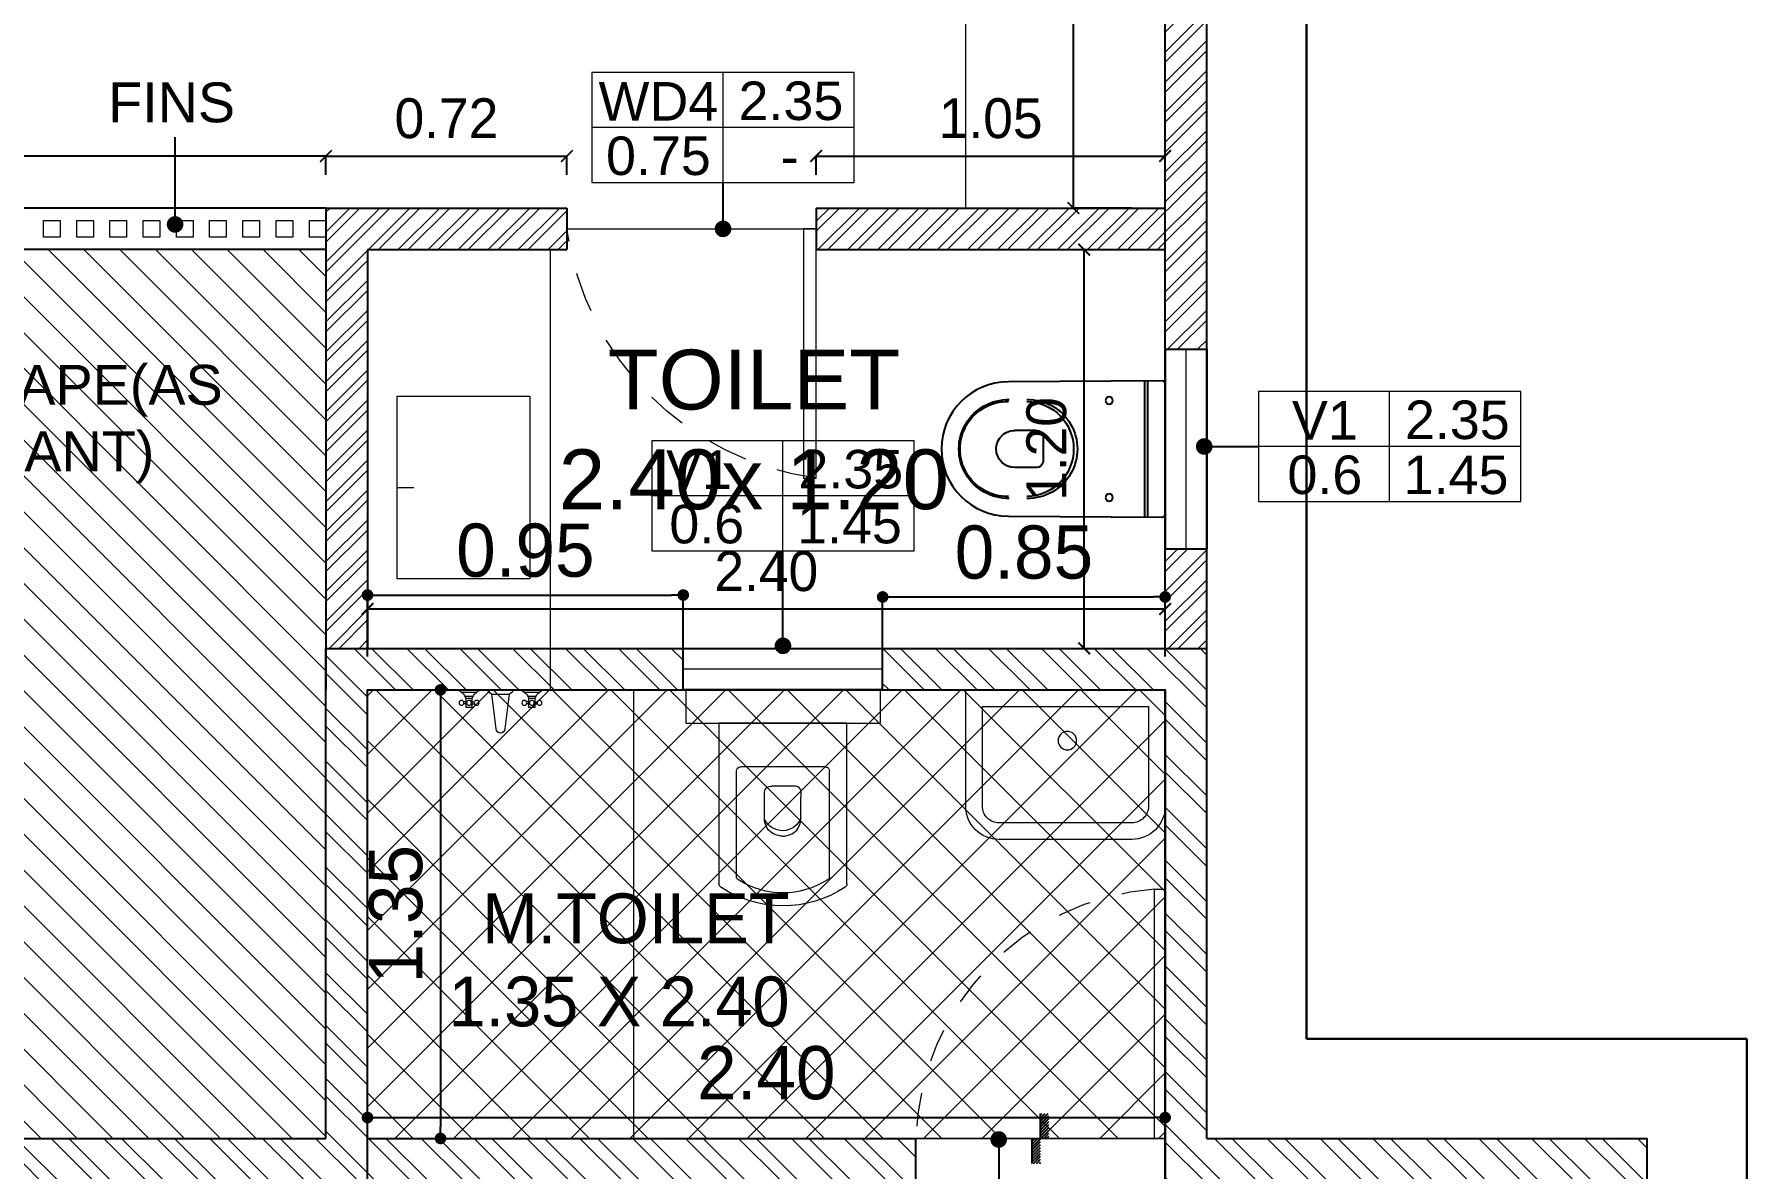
# Model space of a CAD drawing. Header units: metres. Extents: x 494 to 1845, y -666 to 1061.
# Drawn here: x 1543.4 to 1548.56, y 279.06 to 282.47 of the extents above; entities that cross this region are included whole.
import ezdxf

# ---------------------------------------------------------------- set-up
doc = ezdxf.new("R2010")
doc.units = ezdxf.units.M
doc.header["$MEASUREMENT"] = 0
for name, pattern in [('1', [0]), ('ACAD_ISO02W100', [15, 12, -3]), ('DASHED2', [0.375, 0.25, -0.125])]:
    doc.linetypes.add(name, pattern=pattern)
doc.layers.get('Defpoints').update_dxf_attribs({"color": 12})
for name, color, linetype in [('A-AREA', 1, 'Continuous'), ('TILE DROP', 180, '1'), ('VDA DIMENSION', 8, 'Continuous'), ('VDA-TEXT', 250, '1'), ('VDA-WALL BELOW', 8, 'Continuous'), ('VDA_ROOF', 250, 'Continuous')]:
    doc.layers.add(name, color=color, linetype=linetype)
for name, color, linetype, lineweight in [('A-Wall Hatch', 8, 'Continuous', 9), ('DIMENSION', 8, 'Continuous', 5), ('VDA-DOOR', 23, 'Continuous', 5), ('VDA-DW TAGS', 4, 'Continuous', 9), ('VDA-FURNITURE', 8, 'Continuous', 13), ('VDA-HATCH', 8, 'Continuous', 9), ('VDA-PLUMBING', 8, 'Continuous', 13), ('VDA-WALL', 250, 'Continuous', 25), ('VDA-WINDOW', 5, 'Continuous', 9), ('VDA_FURNITURE', 8, 'Continuous', 13)]:
    doc.layers.add(name, color=color, linetype=linetype, lineweight=lineweight)
doc.styles.add('arial', font='arial.ttf', dxfattribs={"height": 0.3})
doc.styles.add('RS', font='GOTHIC.TTF')
doc.dimstyles.new('SMALL-1', dxfattribs={"dimtxt": 0.16, "dimasz": 0.035, "dimexe": 0, "dimexo": 0.1, "dimgap": 0.05, "dimtad": 1, "dimzin": 0, "dimdsep": 46, "dimtxsty": 'RS', "dimblk": 'DOT', "dimcen": 2.5, "dimclrd": 256, "dimclre": 256, "dimclrt": 5, "dimadec": 0, "dimazin": 0, "dimtfac": 1, "dimtdec": 3, "dimtofl": 0, "dimtmove": 0, "dimatfit": 3, "dimfxl": 0, "dimtolj": 1, "dimtzin": 0, "dimarcsym": 0})
pattern_1 = [(135, (-4e-16, 0.375), (-0.00441942, -0.00441942), [])]

# ---------------------------------------------------------------- blocks, each defined once
blk = doc.blocks.new('DSFSDFSXDFD')
at = {"layer": 'VDA-PLUMBING', "lineweight": -3}
for p, q in [((-4851328.5376, -783007.5066, -1.776), (-4851328.9468, -783007.5066, -1.776)), ((-4851328.5384, -783007.5157, -1.776), (-4851328.946, -783007.5157, -1.776)), ((-4851328.7983, -783007.8421, -1.776), (-4851328.7983, -783007.9051, -1.776)), ((-4851328.7085, -783007.82, -1.776), (-4851328.7759, -783007.82, -1.776)), ((-4851328.6861, -783007.8425, -1.776), (-4851328.6861, -783007.9055, -1.776))]:
    blk.add_line(p, q, dxfattribs=at)
at = {"layer": 'VDA-PLUMBING', "lineweight": -3, "elevation": -1.776}
blk.add_lwpolyline([(-4851328.5452, -783007.4533, -0.41586), (-4851328.5373, -783007.4612), (-4851328.5402, -783007.9246, -1), (-4851328.9442, -783007.9246), (-4851328.9471, -783007.4612, -0.41586), (-4851328.9392, -783007.4533)], format="xyb", close=True, dxfattribs=at)
at = {"layer": 'VDA-PLUMBING', "lineweight": -3}
for centre in [(-4851328.8881, -783007.6216, -1.776), (-4851328.5963, -783007.6216, -1.776)]:
    blk.add_circle(centre, 0.0112, dxfattribs=at)
for centre, radius, start, end in [((-4851328.7422, -783007.8664, -1.776), 0.1489, 358.9853, 181.0147), ((-4851328.7422, -783007.872, -1.776), 0.1433, 1.1929, 178.8071), ((-4851328.7759, -783007.8425, -1.776), 0.0224, 90, 180), ((-4851328.7085, -783007.8425, -1.776), 0.0224, 0, 90), ((-4851328.7422, -783007.9055, -1.776), 0.0561, 180, 270), ((-4851328.7422, -783007.9055, -1.776), 0.0561, 270, 0), ((-4851328.7422, -783007.925, -1.776), 0.1489, 178.9853, 1.0147), ((-4851328.7422, -783007.9272, -1.776), 0.1432, 178.9459, 1.0541)]:
    blk.add_arc(centre, radius, start, end, dxfattribs=at)
blk = doc.blocks.new('wb')
at = {"layer": 'VDA-PLUMBING'}
blk.add_line((0, 0), (0, -0.0503), dxfattribs=at)
at = {"layer": 'VDA-PLUMBING', "elevation": -0.7094}
blk.add_lwpolyline([(-0.275, -0.4), (-0.275, 0), (0.275, 0), (0.275, -0.4)], close=True, dxfattribs=at)
blk = doc.blocks.new('FGFGDFG')
at = {"layer": 'VDA-DOOR'}
for p, q in [((2885.5504, -2510.2151, -0.0029), (2885.5504, -2509.4651, -0.0029)), ((2885.5504, -2509.4651, -0.0029), (2885.5884, -2509.4651, -0.0029)), ((2885.5884, -2509.4651, -0.0029), (2885.5884, -2510.2151, -0.0029)), ((2885.5884, -2510.2151, -0.0029), (2885.5504, -2510.2151, -0.0029))]:
    blk.add_line(p, q, dxfattribs=at)
at = {"layer": 'VDA-DOOR', "linetype": 'ACAD_ISO02W100', "ltscale": 0.01}
blk.add_arc((2885.7094, -2510.3361, -0.0029), 0.8793, 97.9075, 172.0925, dxfattribs=at)
blk = doc.blocks.new('_Dot')
at = {"color": 0, "linetype": 'ByBlock', "lineweight": -2}
blk.add_line((-0.5, 0), (-1, 0), dxfattribs=at)
at = {"color": 0, "linetype": 'ByBlock', "const_width": 0.5}
blk.add_lwpolyline([(-0.25, 0, 1), (0.25, 0, 1)], format="xyb", close=True, dxfattribs=at)
blk = doc.blocks.new('_ArchTick')
at = {"color": 0, "linetype": 'ByBlock', "const_width": 0.15}
blk.add_lwpolyline([(-0.5, -0.5), (0.5, 0.5)], dxfattribs=at)
blk = doc.blocks.new('*D162')
at = {"layer": 'Defpoints', "color": 0}
for p in [(1546.4928, 281.8248), (1546.5615, 281.8248), (1546.4928, 280.6248)]:
    blk.add_point(p, dxfattribs=at)
at = {"layer": 'VDA DIMENSION', "lineweight": -2}
for p, q in [((1546.5615, 281.8248), (1546.5615, 281.8248)), ((1546.5615, 280.6248), (1546.5615, 281.8248)), ((1546.5615, 280.6248), (1546.5615, 280.6248))]:
    blk.add_line(p, q, dxfattribs=at)
at = {"layer": 'VDA DIMENSION', "lineweight": -2, "xscale": 0.035, "yscale": 0.035, "zscale": 0.035}
for p, rotation in [((1546.5615, 281.8248), 90.00000006100146), ((1546.5615, 280.6248), 270.0000000610015)]:
    blk.add_blockref('_ArchTick', p, dxfattribs=dict(at, rotation=rotation))
at = {"layer": 'VDA DIMENSION', "color": 5, "insert": (1546.4485, 281.2248), "char_height": 0.12, "attachment_point": 5, "rotation": 90, "style": 'RS'}
blk.add_mtext('\\A1;1.20', dxfattribs=at)
blk = doc.blocks.new('*D163')
at = {"layer": 'Defpoints', "color": 0}
for p in [(1546.8053, 280.7433), (1544.4053, 280.6248), (1546.8053, 280.6248)]:
    blk.add_point(p, dxfattribs=at)
at = {"layer": 'VDA DIMENSION', "lineweight": -2}
for p, q in [((1544.4053, 280.7248), (1544.4053, 280.7433)), ((1544.4053, 280.7433), (1546.8053, 280.7433)), ((1546.8053, 280.7248), (1546.8053, 280.7433))]:
    blk.add_line(p, q, dxfattribs=at)
at = {"layer": 'VDA DIMENSION', "lineweight": -2, "xscale": 0.035, "yscale": 0.035, "zscale": 0.035}
for p, rotation in [((1544.4053, 280.7433), 180.0001352898447), ((1546.8053, 280.7433), 0.0001352898446967618)]:
    blk.add_blockref('_ArchTick', p, dxfattribs=dict(at, rotation=rotation))
at = {"layer": 'VDA DIMENSION', "color": 5, "insert": (1545.6053, 280.8564), "char_height": 0.12, "attachment_point": 5, "rotation": 0.0001, "style": 'RS'}
blk.add_mtext('\\A1;2.40', dxfattribs=at)
blk = doc.blocks.new('*D164')
at = {"layer": 'Defpoints', "color": 0}
for p in [(1546.8053, 282.1065), (1545.7553, 281.9498), (1546.8053, 281.9498)]:
    blk.add_point(p, dxfattribs=at)
at = {"layer": 'VDA DIMENSION', "lineweight": -2}
for p, q in [((1545.7553, 282.0498), (1545.7553, 282.1065)), ((1545.7553, 282.1065), (1546.8053, 282.1065)), ((1546.8053, 282.0498), (1546.8053, 282.1065))]:
    blk.add_line(p, q, dxfattribs=at)
at = {"layer": 'VDA DIMENSION', "lineweight": -2, "xscale": 0.035, "yscale": 0.035, "zscale": 0.035, "rotation": 180}
blk.add_blockref('_ArchTick', (1545.7553, 282.1065), dxfattribs=at)
at = {"layer": 'VDA DIMENSION', "lineweight": -2, "xscale": 0.035, "yscale": 0.035, "zscale": 0.035}
blk.add_blockref('_ArchTick', (1546.8053, 282.1065), dxfattribs=at)
at = {"layer": 'VDA DIMENSION', "color": 5, "insert": (1546.2803, 282.2195), "char_height": 0.12, "attachment_point": 5, "style": 'RS'}
blk.add_mtext('\\A1;1.05', dxfattribs=at)
blk = doc.blocks.new('*D165')
at = {"layer": 'Defpoints', "color": 0}
for p in [(1545.0053, 282.1065), (1544.2803, 281.9498), (1545.0053, 281.9498)]:
    blk.add_point(p, dxfattribs=at)
at = {"layer": 'VDA DIMENSION', "lineweight": -2}
for p, q in [((1544.2803, 282.0498), (1544.2803, 282.1065)), ((1544.2803, 282.1065), (1545.0053, 282.1065)), ((1545.0053, 282.0498), (1545.0053, 282.1065))]:
    blk.add_line(p, q, dxfattribs=at)
at = {"layer": 'VDA DIMENSION', "lineweight": -2, "xscale": 0.035, "yscale": 0.035, "zscale": 0.035, "rotation": 180}
blk.add_blockref('_ArchTick', (1544.2803, 282.1065), dxfattribs=at)
at = {"layer": 'VDA DIMENSION', "lineweight": -2, "xscale": 0.035, "yscale": 0.035, "zscale": 0.035}
blk.add_blockref('_ArchTick', (1545.0053, 282.1065), dxfattribs=at)
at = {"layer": 'VDA DIMENSION', "color": 5, "insert": (1544.6428, 282.2195), "char_height": 0.12, "attachment_point": 5, "style": 'RS'}
blk.add_mtext('\\A1;0.72', dxfattribs=at)
blk = doc.blocks.new('*D166')
at = {"layer": 'Defpoints', "color": 0}
for p in [(1541.9053, 282.1065), (1541.9053, 281.9498), (1544.2803, 281.9498)]:
    blk.add_point(p, dxfattribs=at)
at = {"layer": 'VDA DIMENSION', "lineweight": -2}
for p, q in [((1541.9053, 282.0498), (1541.9053, 282.1065)), ((1544.2803, 282.1065), (1541.9053, 282.1065)), ((1544.2803, 282.0498), (1544.2803, 282.1065))]:
    blk.add_line(p, q, dxfattribs=at)
at = {"layer": 'VDA DIMENSION', "lineweight": -2, "xscale": 0.035, "yscale": 0.035, "zscale": 0.035}
for p, rotation in [((1541.9053, 282.1065), 180.0000000310808), ((1544.2803, 282.1065), 3.108084182013189e-08)]:
    blk.add_blockref('_ArchTick', p, dxfattribs=dict(at, rotation=rotation))
at = {"layer": 'VDA DIMENSION', "color": 5, "insert": (1543.0928, 282.2195), "char_height": 0.12, "attachment_point": 5, "rotation": 0, "style": 'RS'}
blk.add_mtext('\\A1;2.38', dxfattribs=at)
blk = doc.blocks.new('*D167')
at = {"layer": 'Defpoints', "color": 0}
for p in [(1546.5294, 286.3206), (1546.8053, 286.3206), (1546.8053, 281.9498)]:
    blk.add_point(p, dxfattribs=at)
at = {"layer": 'VDA DIMENSION', "lineweight": -2}
for p, q in [((1546.7053, 286.3206), (1546.5294, 286.3206)), ((1546.5294, 281.9498), (1546.5294, 286.3206)), ((1546.7053, 281.9498), (1546.5294, 281.9498))]:
    blk.add_line(p, q, dxfattribs=at)
at = {"layer": 'VDA DIMENSION', "lineweight": -2, "xscale": 0.035, "yscale": 0.035, "zscale": 0.035}
for p, rotation in [((1546.5294, 286.3206), 90), ((1546.5294, 281.9498), 270)]:
    blk.add_blockref('_ArchTick', p, dxfattribs=dict(at, rotation=rotation))
at = {"layer": 'VDA DIMENSION', "color": 5, "insert": (1546.4164, 284.1352), "char_height": 0.12, "attachment_point": 5, "rotation": 90, "style": 'RS'}
blk.add_mtext('\\A1;4.37', dxfattribs=at)
blk = doc.blocks.new('WD4')
at = {"layer": 'VDA-DW TAGS'}
for p, q in [((1523.8276, 276.9802), (1523.8276, 277.311)), ((1524.2223, 277.1456), (1523.4329, 277.1456))]:
    blk.add_line(p, q, dxfattribs=at)
blk.add_lwpolyline([(1524.2223, 277.311), (1523.4329, 277.311), (1523.4329, 276.9802), (1524.2223, 276.9802)], close=True, dxfattribs=at)
at = {"layer": 'VDA-DW TAGS', "attachment_point": 8, "style": 'arial'}
for s, insert, char_height, width in [('WD4', (1523.6331, 277.1663), 0.11598, 0.282293), ('2.35', (1524.0317, 277.1663), 0.11598, 0.282293), ('0.75', (1523.6331, 277.0008), 0.11598, 0.27584), ('{\\fArial|b0|i0|c0|p34;-}', (1524.0278, 277.0008), 0.115981, 0.366174)]:
    blk.add_mtext(s, dxfattribs=dict(at, insert=insert, char_height=char_height, width=width))
blk = doc.blocks.new('DFSDFASDFASD')
at = {"layer": 'VDA_ROOF', "color": 5, "lineweight": 30, "ltscale": 4}
blk.add_lwpolyline([(43.72, 7.8762), (16.8656, 4.45), (-16.85, 4.45), (-16.85, -6.375), (7.45, -6.375), (7.45, -7.275), (43.72, -7.275), (43.72, -3.7999), (45.045, -3.7999), (45.045, 0.8251), (43.72, 0.8251)], close=True, dxfattribs=at)
blk = doc.blocks.new('zw$FB86')
at = {"layer": 'VDA-FURNITURE'}
for points in [[(0, 0.45), (0, 0.1, 0.414214), (0.1, 0), (0.5, 0, 0.414214), (0.6, 0.1), (0.6, 0.45)], [(0.05, 0.4), (0.05, 0.1, 0.414214), (0.1, 0.05), (0.5, 0.05, 0.414214), (0.55, 0.1), (0.55, 0.4)]]:
    blk.add_lwpolyline(points, format="xyb", close=True, dxfattribs=at)
blk.add_circle((0.2942, 0.2973), 0.0278, dxfattribs=at)
blk = doc.blocks.new('zw$1B49')
at = {"layer": 'VDA-FURNITURE'}
for p, q in [((0.1173, 0.1173), (0.1043, 0.013)), ((0.1564, 0.013), (0.1433, 0.1173)), ((0.0261, 0.0261), (0.0261, 0.0521)), ((0.0261, 0.0521), (0.0456, 0.0521)), ((0.0456, 0.0521), (0.0456, 0.0261)), ((0.215, 0.0261), (0.215, 0.0521)), ((0.215, 0.0521), (0.2346, 0.0521)), ((0.2346, 0.0521), (0.2346, 0.0261)), ((0, 0), (0.0717, 0)), ((0.0128, 0.0065), (0.0589, 0.0065)), ((0.0261, 0.0424), (0.0195, 0.0424)), ((0.0261, 0.0358), (0.0195, 0.0358)), ((0.0484, 0.0195), (0.0235, 0.0195)), ((0.0456, 0.0261), (0.0261, 0.0261)), ((0.0456, 0.0424), (0.0521, 0.0424)), ((0.0456, 0.0358), (0.0521, 0.0358)), ((0.0912, 0), (0.1694, 0)), ((0.1043, 0.013), (0.1564, 0.013)), ((0.189, 0), (0.2606, 0)), ((0.2018, 0.0065), (0.2478, 0.0065)), ((0.215, 0.0424), (0.2085, 0.0424)), ((0.215, 0.0358), (0.2085, 0.0358)), ((0.2373, 0.0195), (0.2125, 0.0195)), ((0.2346, 0.0261), (0.215, 0.0261)), ((0.2346, 0.0424), (0.2411, 0.0424)), ((0.2346, 0.0358), (0.2411, 0.0358))]:
    blk.add_line(p, q, dxfattribs=at)
for centre in [(0.013, 0.0391), (0.0358, 0.0391), (0.0586, 0.0391), (0.202, 0.0391), (0.2248, 0.0391), (0.2476, 0.0391)]:
    blk.add_circle(centre, 0.00728, dxfattribs=at)
for centre, radius, start, end in [((0.1303, 0.1173), 0.013, 0, 180), ((-0.0098, 0.0358), 0.0371, 285.2551, 344.7449), ((0.0814, 0.0358), 0.0371, 195.2551, 254.7449), ((0.1096, -0.0053), 0.0191, 106.1502, 163.8498), ((0.1511, -0.0053), 0.0191, 16.1502, 73.8498), ((0.1792, 0.0358), 0.0371, 285.2551, 344.7449), ((0.2704, 0.0358), 0.0371, 195.2551, 254.7449)]:
    blk.add_arc(centre, radius, start, end, dxfattribs=at)
blk = doc.blocks.new('zw$2702')
at = {"layer": 'VDA-FURNITURE'}
for p, q in [((0.55, 0), (0.55, 0.585)), ((0.65, 0.585), (0.55, 0.585)), ((0.65, 0), (0.65, 0.585)), ((0.0663, 0.485), (0.55, 0.485)), ((0.55, 0.485), (0.55, 0.1)), ((0.0885, 0.4325), (0.406, 0.4325)), ((0.418, 0.4205), (0.418, 0.1645)), ((0.2113, 0.3046), (0.2125, 0.3092)), ((0.2125, 0.3092), (0.2143, 0.3142)), ((0.2143, 0.3142), (0.2166, 0.3193)), ((0.2166, 0.3193), (0.2196, 0.3244)), ((0.2196, 0.3244), (0.2234, 0.3294)), ((0.2234, 0.3294), (0.2281, 0.334)), ((0.2281, 0.334), (0.2337, 0.3382)), ((0.2337, 0.3382), (0.2404, 0.3417)), ((0.2404, 0.3417), (0.2482, 0.3444)), ((0.2482, 0.3444), (0.2572, 0.3461)), ((0.2572, 0.3461), (0.2675, 0.3468)), ((0.2675, 0.3468), (0.278, 0.3468)), ((0.278, 0.3468), (0.2875, 0.3468)), ((0.2875, 0.3468), (0.2959, 0.3468)), ((0.2959, 0.3468), (0.3035, 0.3468)), ((0.3035, 0.3468), (0.3101, 0.3468)), ((0.3101, 0.3468), (0.3159, 0.3468)), ((0.3159, 0.3468), (0.3209, 0.3468)), ((0.3209, 0.3468), (0.3252, 0.3468)), ((0.3252, 0.3468), (0.3288, 0.3469)), ((0.3288, 0.3469), (0.3318, 0.3469)), ((0.3318, 0.3469), (0.3341, 0.3469)), ((0.3341, 0.3469), (0.336, 0.3469)), ((0.336, 0.3469), (0.3382, 0.3469)), ((0.3382, 0.3469), (0.3388, 0.3469)), ((0.3388, 0.3469), (0.3398, 0.3471)), ((0.3398, 0.3471), (0.3422, 0.3472)), ((0.3422, 0.3472), (0.3456, 0.347)), ((0.3456, 0.347), (0.3496, 0.346)), ((0.3496, 0.346), (0.3535, 0.3437)), ((0.3535, 0.3437), (0.3569, 0.3399)), ((0.3569, 0.3399), (0.3583, 0.3372)), ((0.3583, 0.3372), (0.3594, 0.3339)), ((0.3594, 0.3339), (0.3601, 0.3301)), ((0.3601, 0.3301), (0.3603, 0.3256)), ((0.3603, 0.3262), (0.3603, 0.2588)), ((0.2097, 0.2925), (0.2098, 0.2942)), ((0.2097, 0.2918), (0.2097, 0.2925)), ((0.2097, 0.2916), (0.2097, 0.291)), ((0.2097, 0.291), (0.2098, 0.2893)), ((0.2098, 0.2942), (0.21, 0.2969)), ((0.2098, 0.2893), (0.21, 0.2866)), ((0.21, 0.2969), (0.2105, 0.3004)), ((0.21, 0.2866), (0.2105, 0.2831)), ((0.2105, 0.3004), (0.2113, 0.3046)), ((0.2105, 0.2831), (0.2113, 0.2789)), ((0.2113, 0.2789), (0.2125, 0.2743)), ((0.2125, 0.2743), (0.2143, 0.2693)), ((0.2143, 0.2693), (0.2166, 0.2642)), ((0.2166, 0.2642), (0.2196, 0.2591)), ((0.2196, 0.2591), (0.2234, 0.2541)), ((0.3601, 0.2547), (0.3603, 0.2588)), ((0.2234, 0.2541), (0.2281, 0.2495)), ((0.2281, 0.2495), (0.2337, 0.2453)), ((0.2337, 0.2453), (0.2404, 0.2418)), ((0.2404, 0.2418), (0.2482, 0.2391)), ((0.2482, 0.2391), (0.2572, 0.2373)), ((0.2572, 0.2373), (0.2675, 0.2367)), ((0.2675, 0.2367), (0.278, 0.2367)), ((0.278, 0.2367), (0.2875, 0.2367)), ((0.2875, 0.2367), (0.296, 0.2367)), ((0.296, 0.2367), (0.3035, 0.2367)), ((0.3035, 0.2367), (0.3102, 0.2367)), ((0.3102, 0.2367), (0.3161, 0.2367)), ((0.3161, 0.2367), (0.3211, 0.2367)), ((0.3211, 0.2367), (0.3254, 0.2367)), ((0.3254, 0.2367), (0.3291, 0.2367)), ((0.3291, 0.2367), (0.3321, 0.2367)), ((0.3321, 0.2367), (0.3344, 0.2368)), ((0.3344, 0.2368), (0.3363, 0.2368)), ((0.3363, 0.2368), (0.3386, 0.2368)), ((0.3386, 0.2368), (0.3392, 0.2368)), ((0.3392, 0.2368), (0.3402, 0.2367)), ((0.3402, 0.2367), (0.3426, 0.2369)), ((0.3499, 0.239), (0.3537, 0.2415)), ((0.3537, 0.2415), (0.3571, 0.2455)), ((0.3571, 0.2455), (0.3584, 0.2481)), ((0.3584, 0.2481), (0.3595, 0.2511)), ((0.3595, 0.2511), (0.3601, 0.2547)), ((0.0885, 0.1525), (0.406, 0.1525)), ((0.55, 0.1), (0.0663, 0.1)), ((0.65, 0), (0.55, 0))]:
    blk.add_line(p, q, dxfattribs=at)
for centre, radius, start, end in [((0.3393, 0.2925), 0.3393, 146.5315, 213.4685), ((0.0663, 0.473), 0.012, 90, 146.5315), ((0.2879, 0.2925), 0.2489, 147.4568, 212.5432), ((0.0885, 0.4205), 0.012, 90, 150.4907), ((0.406, 0.4205), 0.012, 0, 90), ((0.285, 0.2913), 0.0588, 109.8583, 247.3192), ((0.3341, 0.2803), 0.0442, 281.0815, 290.9254), ((0.0885, 0.1645), 0.012, 209.5093, 270), ((0.406, 0.1645), 0.012, 270, 0), ((0.0663, 0.112), 0.012, 213.4685, 270)]:
    blk.add_arc(centre, radius, start, end, dxfattribs=at)
blk = doc.blocks.new('zw$F1DC')
at = {"layer": 'VDA-DOOR'}
for p, q in [((0, 0), (0, 0.9)), ((0, 0.038), (0.9, 0.038)), ((0, 0), (0.9, 0)), ((0.9, 0.038), (0.9, 0))]:
    blk.add_line(p, q, dxfattribs=at).dxf.unprotected_set("ltscale", 0)
at = {"layer": 'VDA-DOOR', "linetype": 'DASHED2', "ltscale": 0.3}
blk.add_arc((-0.0283, -0.0304), 0.9308, 4.21275, 88.25632, dxfattribs=at)
blk = doc.blocks.new('zw$AB1F')
at = {"layer": 'VDA-DOOR', "xscale": 1.111111111003124, "yscale": 1.111111111003124, "zscale": 1.111111111003124, "rotation": 90.00000000080222}
blk.add_blockref('zw$F1DC', (1, 0), dxfattribs=at)
blk = doc.blocks.new('*D1157')
at = {"layer": 'Defpoints', "color": 0, "transparency": 16777216}
for p in [(1.975, 4.6354), (1.025, 4.35), (1.975, 4.35)]:
    blk.add_point(p, dxfattribs=at)
at = {"layer": 'DIMENSION', "lineweight": -2, "transparency": 16777216}
for p, q in [((1.025, 4.45), (1.025, 4.6354)), ((1.06, 4.6354), (1.94, 4.6354)), ((1.975, 4.45), (1.975, 4.6354))]:
    blk.add_line(p, q, dxfattribs=at)
at = {"layer": 'DIMENSION', "lineweight": -2, "transparency": 16777216, "xscale": 0.035, "yscale": 0.035, "zscale": 0.035, "rotation": 180}
blk.add_blockref('_Dot', (1.025, 4.6354), dxfattribs=at)
at = {"layer": 'DIMENSION', "lineweight": -2, "transparency": 16777216, "xscale": 0.035, "yscale": 0.035, "zscale": 0.035}
blk.add_blockref('_Dot', (1.975, 4.6354), dxfattribs=at)
at = {"layer": 'DIMENSION', "color": 5, "transparency": 16777216, "insert": (1.5, 4.7694), "char_height": 0.16, "attachment_point": 5, "style": 'RS'}
blk.add_mtext('\\A1;0.95', dxfattribs=at)
blk = doc.blocks.new('*D1158')
at = {"layer": 'Defpoints', "color": 0, "transparency": 16777216}
for p in [(3.425, 4.6297), (2.575, 4.35), (3.425, 4.35)]:
    blk.add_point(p, dxfattribs=at)
at = {"layer": 'DIMENSION', "lineweight": -2, "transparency": 16777216}
for p, q in [((2.575, 4.45), (2.575, 4.6297)), ((2.61, 4.6297), (3.39, 4.6297)), ((3.425, 4.45), (3.425, 4.6297))]:
    blk.add_line(p, q, dxfattribs=at)
at = {"layer": 'DIMENSION', "lineweight": -2, "transparency": 16777216, "xscale": 0.035, "yscale": 0.035, "zscale": 0.035, "rotation": 180}
blk.add_blockref('_Dot', (2.575, 4.6297), dxfattribs=at)
at = {"layer": 'DIMENSION', "lineweight": -2, "transparency": 16777216, "xscale": 0.035, "yscale": 0.035, "zscale": 0.035}
blk.add_blockref('_Dot', (3.425, 4.6297), dxfattribs=at)
at = {"layer": 'DIMENSION', "color": 5, "transparency": 16777216, "insert": (3, 4.7637), "char_height": 0.16, "attachment_point": 5, "style": 'RS'}
blk.add_mtext('\\A1;0.85', dxfattribs=at)
blk = doc.blocks.new('*D1159')
at = {"layer": 'Defpoints', "color": 0, "transparency": 16777216}
for p in [(1.025, 4.35), (1.025, 3), (1.2447, 3)]:
    blk.add_point(p, dxfattribs=at)
at = {"layer": 'DIMENSION', "lineweight": -2, "transparency": 16777216}
for p, q in [((1.125, 4.35), (1.2447, 4.35)), ((1.2447, 4.315), (1.2447, 3.035)), ((1.125, 3), (1.2447, 3))]:
    blk.add_line(p, q, dxfattribs=at)
at = {"layer": 'DIMENSION', "lineweight": -2, "transparency": 16777216, "xscale": 0.035, "yscale": 0.035, "zscale": 0.035}
for p, rotation in [((1.2447, 4.35), 90), ((1.2447, 3), 270)]:
    blk.add_blockref('_Dot', p, dxfattribs=dict(at, rotation=rotation))
at = {"layer": 'DIMENSION', "color": 5, "transparency": 16777216, "insert": (1.1107, 3.675), "char_height": 0.16, "attachment_point": 5, "rotation": 90, "style": 'RS'}
blk.add_mtext('\\A1;1.35', dxfattribs=at)
blk = doc.blocks.new('*D1160')
at = {"layer": 'Defpoints', "color": 0, "transparency": 16777216}
for p in [(3.425, 3.0627), (1.025, 3), (3.425, 3)]:
    blk.add_point(p, dxfattribs=at)
at = {"layer": 'DIMENSION', "lineweight": -2, "transparency": 16777216}
for p, q in [((1.025, 3.0627), (1.025, 3.0627)), ((1.06, 3.0627), (3.39, 3.0627)), ((3.425, 3.0627), (3.425, 3.0627))]:
    blk.add_line(p, q, dxfattribs=at)
at = {"layer": 'DIMENSION', "lineweight": -2, "transparency": 16777216, "xscale": 0.035, "yscale": 0.035, "zscale": 0.035, "rotation": 180}
blk.add_blockref('_Dot', (1.025, 3.0627), dxfattribs=at)
at = {"layer": 'DIMENSION', "lineweight": -2, "transparency": 16777216, "xscale": 0.035, "yscale": 0.035, "zscale": 0.035}
blk.add_blockref('_Dot', (3.425, 3.0627), dxfattribs=at)
at = {"layer": 'DIMENSION', "color": 5, "transparency": 16777216, "insert": (2.225, 3.1967), "char_height": 0.16, "attachment_point": 5, "style": 'RS'}
blk.add_mtext('\\A1;2.40', dxfattribs=at)
blk = doc.blocks.new('V1')
at = {"layer": 'VDA-DW TAGS'}
for p, q in [((1525.346, 322.8255), (1525.346, 323.1564)), ((1525.7407, 322.9909), (1524.951, 322.9909))]:
    blk.add_line(p, q, dxfattribs=at)
blk.add_lwpolyline([(1525.7407, 323.1564), (1524.951, 323.1564), (1524.951, 322.8255), (1525.7407, 322.8255)], close=True, dxfattribs=at)
at = {"layer": 'VDA-DW TAGS', "char_height": 0.11598, "attachment_point": 8, "style": 'arial'}
for s, insert, width in [('V1', (1525.0936, 323.0116), 0.282293), ('2.35', (1525.5501, 323.0116), 0.282293), ('0.6', (1525.1168, 322.8462), 0.27584), ('1.45', (1525.5462, 322.8462), 0.366174)]:
    blk.add_mtext(s, dxfattribs=dict(at, insert=insert, width=width))
blk = doc.blocks.new('TT-level diff-flat-14')
at = {"layer": 'TILE DROP'}
h = blk.add_hatch(dxfattribs=at)
h.set_pattern_fill('ANSI31', color=256, scale=0.05, angle=90, style=0)
h.set_pattern_definition(pattern_1)
h.paths.add_polyline_path([(-0.075, 0.025), (-0.075, 0), (0, 0), (0, 0.025)])
h = blk.add_hatch(dxfattribs=at)
h.set_pattern_fill('ANSI31', color=256, scale=0.05, angle=90, style=0)
h.set_pattern_definition(pattern_1)
h.paths.add_polyline_path([(0, 0), (0, -0.025), (0.075, -0.025), (0.075, 0)])
for points in [[(0, 0), (-0.075, 0)], [(0.075, -0.025), (0, -0.025), (0, 0), (-0.075, 0)]]:
    blk.add_lwpolyline(points, dxfattribs=at)
blk = doc.blocks.new('fgfdsgfdg')
at = {"layer": 'VDA-DW TAGS'}
for p, q in [((0, -0.1654), (0, 0.1654)), ((0.3947, 0), (-0.3947, 0))]:
    blk.add_line(p, q, dxfattribs=at)
blk.add_lwpolyline([(0.3947, 0.1654), (-0.3947, 0.1654), (-0.3947, -0.1654), (0.3947, -0.1654)], close=True, dxfattribs=at)
at = {"layer": 'VDA-DW TAGS', "char_height": 0.11598, "attachment_point": 8, "style": 'arial'}
for s, insert, width in [('V1', (-0.1945, 0.0207), 0.282293), ('2.35', (0.2041, 0.0207), 0.282293), ('0.6', (-0.1945, -0.1448), 0.27584), ('1.45', (0.2002, -0.1448), 0.366174)]:
    blk.add_mtext(s, dxfattribs=dict(at, insert=insert, width=width))
blk = doc.blocks.new('SDFDSFD')
at = {"layer": 'A-Wall Hatch', "ltscale": 0.1}
h = blk.add_hatch(dxfattribs=at)
h.set_pattern_fill('ANSI32', color=256, scale=0.3, angle=270)
h.set_pattern_definition([(315, (-5.7694, -2.32693), (0.0795495, 0.0795495), []), (315, (-5.7694, -2.37996), (0.0795495, 0.0795495), [])])
h.paths.add_polyline_path([(-3.575, 2.575), (-5.245, 2.575), (-5.245, 5.25), (-1.35, 5.25), (-1.35, 5.375), (-6.845, 5.375), (-6.845, 5.25), (-5.37, 5.25), (-5.37, 4.05), (-5.72, 4.05), (-5.72, 3.925), (-5.37, 3.925), (-5.37, 2.575), (-5.72, 2.575), (-5.72, 2.45), (-3.575, 2.45)])
h.paths.add_polyline_path([(-7.72, -2.95), (-7.72, -0.9), (-6.845, -0.9), (-6.845, 4.05), (-6.72, 4.05), (-6.72, -0.9), (-6.45, -0.9), (-6.45, -1.025), (-7.595, -1.025), (-7.595, -2.95)])
h.paths.add_polyline_path([(-2.375, -0.9), (-4.65, -0.9), (-4.65, -4.5), (-4.525, -4.5), (-4.525, -1.025), (-2.375, -1.025)])
h.paths.add_polyline_path([(-0.975, 2.9999), (-0.9809, 2.9999), (-1.35, 3), (-1.35, 4.05), (-1.475, 4.05), (-1.475, 3), (-2.375, 3), (-2.375, 2.45), (-2.25, 2.45), (-2.25, 2.875), (-1.475, 2.875), (-1.475, 0), (-1.35, 0), (-1.35, 0.8), (-0.625, 0.8), (-0.625, 0.925), (-1.35, 0.925), (-1.35, 2.875), (-0.975, 2.875)])
h.paths.add_polyline_path([(2.675, 3), (1.025, 3), (1.025, 4.35), (1.975, 4.35), (1.975, 4.4749), (0.9, 4.475), (0.9, 3), (-0.375, 3), (-0.375, 2.875), (2.675, 2.875)])
h.paths.add_polyline_path([(-0.625, -1.925), (-1.35, -1.925), (-1.35, -1.025), (-0.9, -1.025), (-0.9, -0.9), (-1.475, -0.9), (-1.475, -4.5), (-0.975, -4.5), (-0.975, -4.3751), (-0.9809, -4.3751), (-1.35, -4.375), (-1.35, -2.05), (-0.625, -2.05)])
h.paths.add_polyline_path([(3.55, 4.475), (2.575, 4.475), (2.575, 4.35), (3.425, 4.35), (3.425, 3), (3.55, 3)])
h.paths.add_polyline_path([(0.125, -1.925), (0, -1.925), (0, -4.375), (-0.375, -4.375), (-0.375, -4.5), (0.125, -4.5)])
h.paths.add_polyline_path([(0.125, 2.875), (0, 2.875), (0, 0), (0.125, 0)])
h.paths.add_polyline_path([(4.875, 3), (3.55, 3), (3.55, 2.875), (4.875, 2.875)])
h.paths.add_polyline_path([(3.55, 3), (3.425, 3), (3.425, 2.875), (3.55, 2.875)])
h.paths.add_polyline_path([(3.55, 0.1125), (3.425, 0.1125), (3.425, -0.9), (0, -0.9), (0, -1.025), (3.425, -1.025), (3.425, -4.5), (3.55, -4.5), (3.55, -1.025), (4.875, -1.025), (4.875, -0.9), (3.55, -0.9)])
h.paths.add_polyline_path([(3.425, 1.9125), (3.55, 1.9125), (3.55, 2.875), (3.425, 2.875)])
at = {"layer": 'VDA-HATCH'}
h = blk.add_hatch(dxfattribs=at)
h.set_pattern_fill('ANSI37', color=43)
h.set_pattern_definition([(45, (-42536.25676, 14913.54795), (-0.08838834765, 0.08838834765), []), (135, (-42536.25676, 14913.54795), (-0.08838834765, -0.08838834765), [])])
h.paths.add_polyline_path([(1.025, 3), (3.425, 3), (3.425, 4.35), (1.025, 4.35)])
h.paths.add_polyline_path([(-1.35, -2.05), (0, -2.05), (0, -4.3751), (-1.35, -4.3751)])
h.paths.add_polyline_path([(0, 2.875), (-1.35, 2.875), (-1.35, 0.925), (0, 0.925)])
at = {"layer": 'A-AREA'}
blk.add_lwpolyline([(-1.475, 5.25), (-1.475, 2.875), (1.025, 2.875), (1.025, 4.35), (3.425, 4.35), (3.425, 2.875), (4.75, 2.875), (4.75, -0.9), (3.4251, -0.9), (3.425, -4.375), (-4.525, -4.375), (-4.525, -2.825), (-7.595, -2.825), (-7.595, -1.025), (-6.72, -1.025)], dxfattribs=at)
at = {"layer": 'VDA-DOOR'}
blk.add_line((2.675, 3), (3.425, 3), dxfattribs=at)
at = {"layer": 'VDA-PLUMBING', "extrusion": (4.36827e-06, 5.81046e-06, 1)}
blk.add_line((1.825, 4.35), (1.825, 3), dxfattribs=at)
at = {"layer": 'VDA-WALL'}
for p, q in [((0.9, 4.475), (1.975, 4.4749)), ((0.9, 3), (0.9, 4.475)), ((1.975, 4.35), (1.975, 4.4749)), ((2.575, 4.475), (3.55, 4.475)), ((2.575, 4.35), (2.575, 4.475)), ((3.55, 3), (3.55, 4.475)), ((1.025, 4.35), (1.975, 4.35)), ((1.025, 3), (1.025, 4.35)), ((2.575, 4.35), (3.425, 4.35)), ((3.425, 1.9125), (3.425, 4.35)), ((-0.375, 3), (0.9, 3)), ((1.025, 3), (2.675, 3)), ((2.675, 2.875), (2.675, 3)), ((3.55, 3), (4.875, 3)), ((4.875, 2.875), (4.875, 3))]:
    blk.add_line(p, q, dxfattribs=at)
at = {"layer": 'VDA-WALL BELOW'}
for p, q in [((1.975, 4.4749), (2.575, 4.4749)), ((2.575, 4.35), (1.975, 4.35))]:
    blk.add_line(p, q, dxfattribs=at)
at = {"layer": 'VDA-WINDOW'}
blk.add_line((2.575, 4.4125), (1.975, 4.4125), dxfattribs=at)
at = {"rotation": 270.0000000000001}
blk.add_blockref('TT-level diff-flat-14', (3.05, 3, 0.0002), dxfattribs=at)
at = {"layer": 'VDA-DOOR', "extrusion": (-0.00030461, -0.000129473, 1), "xscale": 0.7499891843972357, "yscale": 0.7499891843972357, "zscale": 0.7499891843972357, "rotation": 359.9999977403969}
blk.add_blockref('zw$AB1F', (2.675, 3, -0.0012), dxfattribs=at)
at = {"layer": 'VDA-HATCH'}
blk.add_blockref('V1', (-1523.071, -318.0569), dxfattribs=at)
at = {"layer": 'VDA-PLUMBING', "extrusion": (4.36827e-06, 5.81046e-06, 1), "xscale": -1}
for name, p, rotation in [('zw$1B49', (1.2947, 4.35, 0), 180.0000002737258), ('zw$2702', (1.9825, 3.7, 0), 270.0000002735317), ('zw$FB86', (3.425, 3.9, 0), 2.737259656624862e-07)]:
    blk.add_blockref(name, p, dxfattribs=dict(at, rotation=rotation))
at = {"layer": 'VDA-TEXT', "extrusion": (4.36827e-06, 5.81046e-06, 1), "insert": (2.2948, 3.3352), "char_height": 0.15, "width": 1.314504061156185e-11, "attachment_point": 9, "text_direction": (1, 0, -4e-06), "style": 'arial'}
blk.add_mtext('\\pi0.58006;{\\fCentury Gothic|b0|i0|c0|p34;M.TOILET  }\\P\\pi0.47855;{\\fCentury Gothic|b0|i0|c0|p34;1.35 X 2.40}', dxfattribs=at)
at = {"layer": 'DIMENSION'}
for base, p1, p2, picture, middle in [((1.975, 4.6354), (1.025, 4.35), (1.975, 4.35), '*D1157', (1.5, 4.7694)), ((3.425, 4.6297), (2.575, 4.35), (3.425, 4.35, 0), '*D1158', (3, 4.7637)), ((3.425, 3.0627), (1.025, 3), (3.425, 3, 0.0002), '*D1160', (2.225, 3.1967))]:
    dim = blk.add_linear_dim(base=base, p1=p1, p2=p2, dimstyle='SMALL-1', dxfattribs=at)
    dim.commit()
    dim.dimension.update_dxf_attribs({"geometry": picture, "text_midpoint": middle})
dim = blk.add_linear_dim(base=(1.2447, 3), p1=(1.025, 4.35), p2=(1.025, 3), angle=90, dimstyle='SMALL-1', dxfattribs=at)
dim.commit()
dim.dimension.update_dxf_attribs({"geometry": '*D1159', "text_midpoint": (1.1107, 3.675)})
for points in [[(2.275, 4.4826), (2.275, 4.7686)], [(2.9242, 2.9968, 0.0002), (2.9241, 2.7041, 0.0002)]]:
    blk.add_leader(points, dimstyle='SMALL-1', override={"dimasz": 0.05, "dimclrd": 4, "dimldrblk": 'Dot'}, dxfattribs=at)

msp = doc.modelspace()

# ---------------------------------------------------------------- hatches: boundary and pattern name
at = {"layer": 'A-Wall Hatch'}
h = msp.add_hatch(dxfattribs=at)
h.set_pattern_fill('ANSI31', color=62, scale=0.61, angle=270)
h.set_pattern_definition([(315, (88.09308, 2.66939), (0.053916892, 0.053916892), [])])
h.paths.add_polyline_path([(1531.5853, 282.1498), (1528.5853, 282.1498), (1528.5853, 281.6747), (1528.5853, 281.6747), (1528.5853, 281.5497), (1528.5853, 280.4065), (1528.5853, 279.1497), (1530.6103, 279.1497), (1531.5853, 279.1497), (1531.5853, 279.9247)])
h.paths.add_polyline_path([(1544.2803, 279.1498), (1542.0303, 279.1498), (1542.0303, 281.8248), (1544.2803, 281.8248)])
at = {"layer": 'VDA-HATCH'}
h = msp.add_hatch(dxfattribs=at)
h.set_pattern_fill('ANSI32', color=256, scale=0.17)
h.set_pattern_definition([(45, (87.54308, 2.66939), (-0.0450780573, 0.0450780573), []), (45, (87.573134, 2.66939), (-0.0450780573, 0.0450780573), [])])
h.paths.add_polyline_path([(1539.2103, 285.3516), (1539.2092, 285.4775), (1520.3759, 283.0747), (1489.6603, 283.0747), (1489.6603, 282.9497), (1520.3839, 282.9497)])
h.paths.add_polyline_path([(1501.9103, 272.5497), (1501.9103, 272.6747), (1502.7853, 272.6747), (1502.7853, 276.0997), (1502.8478, 276.0997), (1502.9103, 276.0997), (1502.9103, 272.6747), (1503.5103, 272.6747), (1503.5103, 272.5497)])
h.paths.add_polyline_path([(1507.8353, 272.5497), (1507.8353, 272.6747), (1508.4353, 272.6747), (1508.4353, 276.0997), (1508.5603, 276.0997), (1508.5603, 272.6747), (1509.1603, 272.6747), (1509.1603, 272.5497)])
h.paths.add_polyline_path([(1505.0103, 272.5497), (1505.0103, 272.6747), (1505.6103, 272.6747), (1505.6103, 276.0997), (1505.7353, 276.0997), (1505.7353, 272.6747), (1506.3353, 272.6747), (1506.3353, 272.5497)])
h.paths.add_polyline_path([(1510.6603, 272.5497), (1510.6603, 272.6747), (1511.2603, 272.6747), (1511.2603, 276.0997), (1511.3853, 276.0997), (1511.3853, 272.5497)])
h.paths.add_polyline_path([(1544.2803, 281.8623), (1544.2803, 281.9498), (1545.0053, 281.9498), (1545.0053, 281.8248), (1544.4053, 281.8248), (1544.4053, 280.6248), (1544.2803, 280.6248)])
h.paths.add_polyline_path([(1541.4739, 285.7664), (1542.4286, 285.8882), (1542.6022, 285.9104), (1542.6287, 285.9138), (1543.4823, 286.0227), (1543.4981, 285.8987), (1541.4897, 285.6424)])
h.paths.add_polyline_path([(1546.8053, 286.4466), (1546.9303, 286.4466), (1546.9303, 281.5248), (1546.8053, 281.5248)])
h.paths.add_polyline_path([(1545.2678, 286.2505), (1545.2836, 286.1265), (1546.8053, 286.3206), (1546.8053, 286.4466)])
h.paths.add_polyline_path([(1524.4853, 272.0497), (1524.4853, 275.0747), (1524.6103, 275.0747), (1524.6103, 272.0497)])
h.paths.add_polyline_path([(1524.3353, 275.9747), (1524.3353, 276.0997), (1526.9853, 276.0997), (1526.9853, 275.9747)])
h.paths.add_polyline_path([(1526.9853, 273.7997), (1527.1103, 273.7997), (1527.1103, 271.6497), (1526.9853, 271.6497)])
h.paths.add_polyline_path([(1545.7553, 281.8248), (1545.7553, 281.9498), (1546.8053, 281.9498), (1546.8053, 281.8248)])
h.paths.add_polyline_path([(1525.9603, 273.5247), (1526.9853, 273.5247), (1526.9853, 273.6497), (1525.9603, 273.6497)])
h.paths.add_polyline_path([(1511.2603, 271.6497), (1511.2603, 271.7747), (1512.0166, 271.7747), (1512.0166, 271.6497)])
h.paths.add_polyline_path([(1513.5166, 271.6497), (1513.5166, 271.7747), (1514.7791, 271.7747), (1514.7791, 271.6497)])
h.paths.add_polyline_path([(1511.2603, 272.5497), (1511.2603, 271.7747), (1511.3853, 271.7747), (1511.3853, 272.5497)])
h.paths.add_polyline_path([(1523.7353, 273.0747), (1524.4853, 273.0747), (1524.4853, 273.1997), (1523.7353, 273.1997)])
h.paths.add_polyline_path([(1539.2103, 285.4776), (1539.2103, 285.3516), (1539.7042, 285.4146), (1539.6884, 285.5386)])
h.paths.add_polyline_path([(1525.9603, 272.0497), (1525.9603, 272.7747), (1526.0853, 272.7747), (1526.0853, 272.0497)])
h.paths.add_polyline_path([(1523.8853, 274.6975), (1524.4853, 274.6975), (1524.4853, 274.8225), (1523.8853, 274.8225)])
h.paths.add_polyline_path([(1524.0353, 272.0497), (1524.0353, 272.1747), (1524.4853, 272.1747), (1524.4853, 272.0497)])
h.paths.add_polyline_path([(1522.9853, 272.0497), (1522.9853, 272.1747), (1523.4353, 272.1747), (1523.4353, 272.0497)])
h.paths.add_polyline_path([(1536.5353, 281.5248), (1536.6603, 281.5248), (1536.6603, 281.9498), (1536.5353, 281.9498), (1536.5353, 281.5248)])
h.paths.add_polyline_path([(1539.0853, 281.5248), (1539.0853, 281.9498), (1539.2103, 281.9498), (1539.2103, 281.5248)])
h.paths.add_polyline_path([(1541.9053, 281.5248), (1541.9053, 281.9498), (1542.0303, 281.9498), (1542.0303, 281.5248), (1541.9053, 281.5248)])
h.paths.add_polyline_path([(1525.9603, 272.0497), (1525.5853, 272.0497), (1525.5853, 272.1747), (1525.9603, 272.1747)])
h.paths.add_polyline_path([(1524.6103, 272.0497), (1524.6103, 272.1747), (1524.9853, 272.1747), (1524.9853, 272.0497)])
h.paths.add_polyline_path([(1546.8053, 280.6248), (1546.9303, 280.6248), (1546.9303, 280.9248), (1546.8053, 280.9248)])
h.paths.add_polyline_path([(1526.0853, 272.0497), (1526.0853, 272.1747), (1526.2353, 272.1747), (1526.2353, 272.0497)])
h.paths.add_polyline_path([(1526.9853, 272.0497), (1526.8353, 272.0497), (1526.8353, 272.1747), (1526.9853, 272.1747)])
h.paths.add_polyline_path([(1516.2791, 271.7747), (1516.2791, 271.6497), (1522.9853, 271.6497), (1522.9853, 276.0997), (1518.2353, 276.0997), (1518.2353, 275.9747), (1522.8603, 275.9747), (1522.8603, 271.7747), (1517.0353, 271.7747), (1517.0353, 276.0997), (1516.9103, 276.0997), (1516.9103, 271.7747)])
h.paths.add_polyline_path([(1489.6603, 272.6747), (1490.1426, 272.6747), (1490.1426, 272.5497), (1489.6603, 272.5497)])
h.paths.add_polyline_path([(1491.3426, 272.5497), (1491.3426, 272.6747), (1494.5853, 272.6747), (1494.5853, 272.5497)])
h.paths.add_polyline_path([(1495.7853, 272.6747), (1499.028, 272.6747), (1499.028, 272.5497), (1495.7853, 272.5497)])
h.paths.add_polyline_path([(1500.5853, 276.0997), (1500.7103, 276.0997), (1500.7103, 272.5497), (1500.228, 272.5497), (1500.228, 272.6747), (1500.5853, 272.6747)])

# ---------------------------------------------------------------- linework, layer by layer
at = {"layer": 'VDA-DOOR'}
msp.add_line((1545.0053, 281.8873), (1545.7553, 281.8873), dxfattribs=at)
at = {"layer": 'VDA-FURNITURE'}
for points in [[(1543.4303, 281.9123), (1543.4803, 281.9123), (1543.4803, 281.8623), (1543.4303, 281.8623)], [(1543.5303, 281.9123), (1543.5803, 281.9123), (1543.5803, 281.8623), (1543.5303, 281.8623)], [(1543.6303, 281.9123), (1543.6803, 281.9123), (1543.6803, 281.8623), (1543.6303, 281.8623)], [(1543.7303, 281.9123), (1543.7803, 281.9123), (1543.7803, 281.8623), (1543.7303, 281.8623)], [(1543.8303, 281.9123), (1543.8803, 281.9123), (1543.8803, 281.8623), (1543.8303, 281.8623)], [(1543.9303, 281.9123), (1543.9803, 281.9123), (1543.9803, 281.8623), (1543.9303, 281.8623)], [(1544.0303, 281.9123), (1544.0803, 281.9123), (1544.0803, 281.8623), (1544.0303, 281.8623)], [(1544.1303, 281.9123), (1544.1803, 281.9123), (1544.1803, 281.8623), (1544.1303, 281.8623)], [(1544.2303, 281.9123), (1544.2803, 281.9123), (1544.2803, 281.8623), (1544.2303, 281.8623)]]:
    msp.add_lwpolyline(points, close=True, dxfattribs=at)
at = {"layer": 'VDA-PLUMBING'}
msp.add_line((1544.9553, 281.8248), (1544.9553, 280.4997), dxfattribs=at)
at = {"layer": 'VDA-WALL'}
for p, q in [((1546.8053, 280.6248), (1546.8053, 286.4466)), ((1546.9303, 280.6248), (1546.9303, 286.4466)), ((1544.2803, 281.9498), (1545.0053, 281.9498)), ((1544.2803, 281.9498), (1544.2803, 280.4997)), ((1545.0053, 281.9498), (1545.0053, 281.8248)), ((1545.7553, 281.9498), (1546.8053, 281.9498)), ((1545.7553, 281.9498), (1545.7553, 281.8248)), ((1544.4053, 281.8248), (1545.0053, 281.8248)), ((1544.4053, 281.8248), (1544.4053, 280.6248)), ((1545.7553, 281.8248), (1546.8053, 281.8248)), ((1546.8053, 281.5248), (1546.9303, 281.5248)), ((1546.8053, 280.9248), (1546.9303, 280.9248)), ((1545.7553, 280.4997), (1545.7553, 280.4997)), ((1546.8053, 280.4997), (1546.8053, 280.4998))]:
    msp.add_line(p, q, dxfattribs=at)
at = {"layer": 'VDA-WALL BELOW'}
for p, q in [((1544.2803, 281.9498), (1542.0303, 281.9498)), ((1544.2803, 281.8248), (1542.0303, 281.8248)), ((1546.8053, 281.5248), (1546.8053, 280.9248)), ((1546.9303, 281.5248), (1546.9303, 280.9248))]:
    msp.add_line(p, q, dxfattribs=at)
at = {"layer": 'VDA-WINDOW'}
msp.add_line((1546.8678, 281.5248), (1546.8678, 280.9248), dxfattribs=at)
at = {"layer": 'VDA_FURNITURE'}
msp.add_line((1546.2053, 281.9498), (1546.2053, 286.2441), dxfattribs=at)

# ---------------------------------------------------------------- block references
for name, p in [('DFSDFASDFASD', (1503.5103, 278.6247)), ('SDFDSFD', (1543.3803, 276.1498))]:
    msp.add_blockref(name, p)
at = {"layer": 'DIMENSION', "color": 5, "lineweight": 30}
msp.add_blockref('WD4', (21.6475, 5.0469), dxfattribs=at)
at = {"layer": 'VDA-DOOR', "xscale": -1, "rotation": 180}
msp.add_blockref('FGFGDFG', (-1339.8331, -2228.3278), dxfattribs=at)
at = {"layer": 'VDA-DW TAGS'}
msp.add_blockref('fgfdsgfdg', (1547.4804, 281.2323), dxfattribs=at)
at = {"layer": 'VDA-PLUMBING', "xscale": -1, "rotation": 270}
msp.add_blockref('DSFSDFSXDFD', (784554.2586, 4851609.967), dxfattribs=at)
at = {"layer": 'VDA-PLUMBING', "rotation": 90.00000000000001}
msp.add_blockref('wb', (1544.4941, 281.1088), dxfattribs=at)

# ---------------------------------------------------------------- texts
at = {"layer": 'VDA-TEXT'}
for s, insert, char_height, width, attachment_point, style in [('\\pi0.81011;{\\fArial|b0|i0|c0|p34;FINS}', (1542.8148, 282.328), 0.12, 2.007073, 1, 'RS'), ('TOILET\\P2.40x 1.20', (1545.5679, 281.2824), 0.18, 4.378113, 5, 'arial'), ('\\pi0.49415;{\\fArial|b0|i0|c0|p34;LANDSCAPE}\\pi0.49415;{\\fArial|b0|i0|c0|p34;(AS PER CONSULTANT)}', (1542.1806, 281.4779), 0.12, 2.007073, 1, 'RS')]:
    msp.add_mtext(s, dxfattribs=dict(at, insert=insert, char_height=char_height, width=width, attachment_point=attachment_point, style=style))

# ---------------------------------------------------------------- dimensions: what is measured, and where the dimension line sits
at = {"layer": 'VDA DIMENSION'}
for p1, p2, distance, picture, middle in [((1546.8053, 281.9498), (1546.8053, 286.3206), 0.2759, '*D167', (1546.4164, 284.1352)), ((1544.28032, 281.94977), (1541.90531, 281.94977, -0.00002), -0.15673, '*D166', (1543.09281, 282.21951)), ((1544.28032, 281.949768), (1545.005316, 281.949768), 0.156728, '*D165', (1544.642818, 282.219514)), ((1545.7553, 281.9498), (1546.8053, 281.9498, 0), 0.1567, '*D164', (1546.2803, 282.2195)), ((1546.4928, 280.6248), (1546.4928, 281.8248), -0.0687, '*D162', (1546.4485, 281.2248)), ((1544.4053, 280.6248, 0), (1546.8053, 280.6248), 0.1186, '*D163', (1545.6053, 280.8564))]:
    dim = msp.add_aligned_dim(p1=p1, p2=p2, distance=distance, dimstyle='SMALL-1', override={"dimtxt": 0.12, "dimblk": 'ArchTick', "dimarcsym": 1}, dxfattribs=at)
    dim.commit()
    dim.dimension.update_dxf_attribs({"geometry": picture, "text_midpoint": middle})

# ---------------------------------------------------------------- leaders
at = {"layer": 'VDA-DW TAGS', "color": 192}
for points, override in [([(1543.8263, 281.9007, 0), (1543.8268, 282.163, 0)], {"dimasz": 0.05, "dimclrd": 250, "dimldrblk": 'Dot'}), ([(1545.4751, 281.8873, 0), (1545.4751, 282.027, 0)], {"dimasz": 0.05, "dimclrd": 4, "dimldrblk": 'Dot'}), ([(1546.9229, 281.2323, 0), (1547.0856, 281.2323, 0)], {"dimasz": 0.05, "dimclrd": 4, "dimldrblk": 'Dot'})]:
    msp.add_leader(points, dimstyle='SMALL-1', override=override, dxfattribs=at)

doc.saveas('drawing.dxf')
